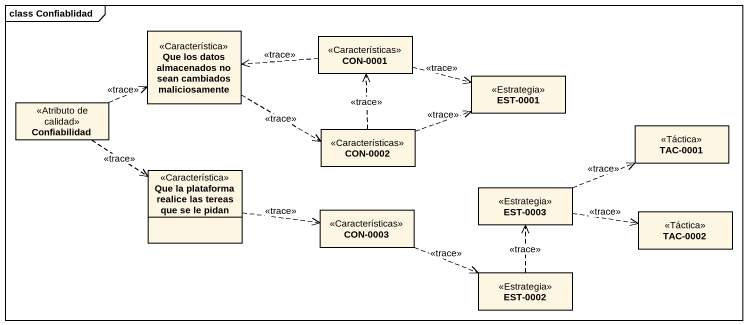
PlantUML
@startuml
mainframe class Confiablidad
hide circle
hide empty members
class "Que los datos almacenados no sean cambiados maliciosamente" as Que_los_datos_almacenados <<Característica>>
class "CON-0001" as CON_0001 <<Características>>
class "EST-0001" as EST_0001 <<Estrategia>>
class Confiabilidad <<Atributo de calidad>>
class "CON-0002" as CON_0002 <<Características>>
class "TAC-0001" as TAC_0001 <<Táctica>>
class "Que la plataforma realice las tereas que se le pidan" as Que_la_plataforma_realice <<Característica>>
class "EST-0003" as EST_0003 <<Estrategia>>
class "CON-0003" as CON_0003 <<Características>>
class "TAC-0002" as TAC_0002 <<Táctica>>
class "EST-0002" as EST_0002 <<Estrategia>>
Que_los_datos_almacenados .right.> CON_0002 : <<trace>>
CON_0001 .left.> Que_los_datos_almacenados : <<trace>>
CON_0001 .right.> EST_0001 : <<trace>>
Confiabilidad .right.> Que_los_datos_almacenados : <<trace>>
Confiabilidad ..> Que_la_plataforma_realice : <<trace>>
CON_0002 .up.> CON_0001 : <<trace>>
CON_0002 .right.> EST_0001 : <<trace>>
Que_la_plataforma_realice .right.> CON_0003 : <<trace>>
EST_0003 .right.> TAC_0001 : <<trace>>
EST_0003 .right.> TAC_0002 : <<trace>>
CON_0003 .right.> EST_0002 : <<trace>>
EST_0002 .up.> EST_0003 : <<trace>>
@enduml
